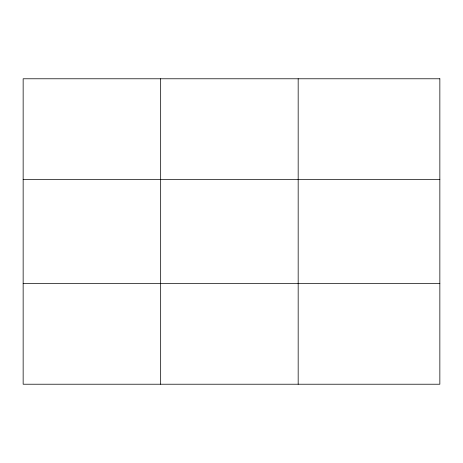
<?xml version="1.0" encoding="UTF-8"?>
<svg xmlns="http://www.w3.org/2000/svg" width="463" height="463" viewBox="0 0 463 463"><rect width="100%" height="100%" fill="white"/><g stroke="black" fill="none" stroke-linecap="round" stroke-linejoin="round"><path stroke-width="0.69" d="M160.661 384.221L160.661 78.779M298.172 384.221L298.172 78.779M23.15 179.575L439.85 179.575M23.15 283.425L439.85 283.425M439.85 78.779L439.85 384.221L23.15 384.221L23.15 78.779L439.85 78.779"/></g></svg>
